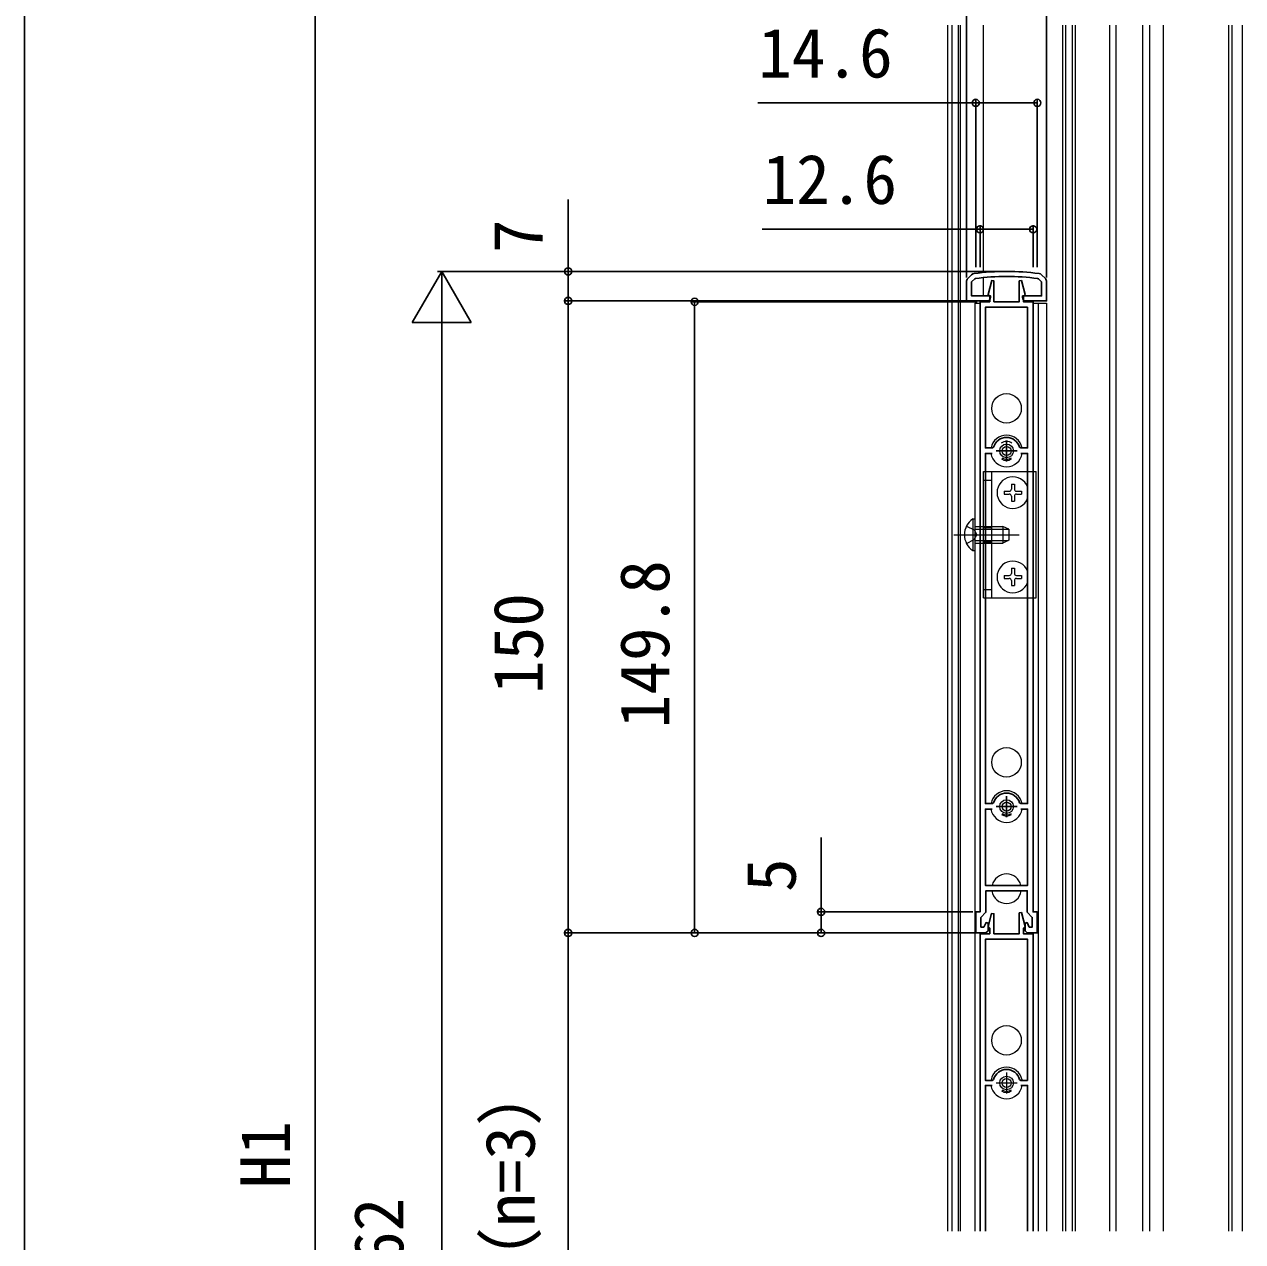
# Model space of a CAD drawing. Units: millimetres, scale not verified. Extents: x -700 to 700, y -1044 to 1037.
# Drawn here: x -700 to -411, y 378.5 to 667.4 of the extents above; entities that cross this region are included whole.
import ezdxf
from ezdxf.enums import TextEntityAlignment as Align

# ---------------------------------------------------------------- set-up
doc = ezdxf.new("R2010")
doc.units = ezdxf.units.MM
doc.header["$LTSCALE"] = 6
for name, color, linetype in [('0-2_YKK_11', 7, 'Continuous'), ('0-7_YKK_D', 6, 'Continuous'), ('0-8_YKK_ZWAK', 7, 'Continuous')]:
    doc.layers.add(name, color=color, linetype=linetype)
doc.layers.add('0-4_YKK_12', color=2, linetype='Continuous', lineweight=18)
doc.layers.add('0-5_YKK_13', color=4, linetype='Continuous', lineweight=18)
doc.styles.add('ＭＳ ゴシック', font='')
doc.styles.get('ＭＳ ゴシック').set_extended_font_data('MS Gothic')

msp = doc.modelspace()

# ---------------------------------------------------------------- linework, layer by layer
at = {"layer": '0-2_YKK_11'}
for p, q in [((-475.281, 607.942), (-476.207, 607.016)), ((-457.792, 607.016), (-458.718, 607.942)), ((-476.5, 606.309), (-476.5, 601.723)), ((-476.5, 601.723), (-471.6, 601.723)), ((-471, 601.523), (-473.3, 601.523)), ((-467, 568.623), (-467, 563.623)), ((-469.5, 566.123), (-464.5, 566.123)), ((-467, 484.223), (-467, 479.223)), ((-469.5, 481.723), (-464.5, 481.723))]:
    msp.add_line(p, q, dxfattribs=at)
for points in [[(-470.8, 602.523), (-470.8, 602.923), (-475.3, 602.923), (-475.3, 606.226), (-474.553, 606.973), (-474.378, 607.059)], [(-459.621, 607.059), (-459.446, 606.973), (-458.7, 606.226), (-458.7, 602.923), (-463.2, 602.923), (-463.2, 602.523)], [(-473.3, 601.523), (-473.3, 456.723), (-474.3, 456.723), (-474.3, 451.723), (-471.9, 451.723), (-471.4, 452.223), (-471.4, 454.059), (-471.858, 454.171), (-472.4, 453.123), (-473.1, 453.123), (-473.1, 455.423), (-471.9, 456.623), (-471.9, 461.723), (-462.1, 461.723), (-462.1, 456.623), (-460.9, 455.423), (-460.9, 453.123), (-461.6, 453.123), (-462.141, 454.171), (-462.6, 454.059), (-462.6, 452.223), (-462.1, 451.723), (-459.7, 451.723), (-459.7, 456.723), (-460.7, 456.723), (-460.7, 601.523), (-463, 601.523), (-463, 602.823), (-462.8, 603.023), (-462.606, 603.275), (-463.477, 606.555), (-464, 606.487), (-464, 601.523), (-470, 601.523), (-470, 606.487), (-470.522, 606.555), (-471.393, 603.275), (-471.2, 603.023), (-471, 602.823), (-471, 601.523)], [(-462.4, 601.723), (-457.5, 601.723), (-457.5, 606.309)], [(-470.066, 567.038), (-470.354, 566.823), (-472, 566.823), (-472, 600.223), (-462, 600.223)], [(-462, 600.223), (-462, 566.823), (-463.645, 566.823), (-463.933, 567.038)], [(-470.066, 482.638), (-470.354, 482.423), (-472, 482.423), (-472, 565.523), (-470.382, 565.523)], [(-463.617, 565.523), (-462, 565.523), (-462, 482.423), (-463.645, 482.423), (-463.933, 482.638)], [(-463.617, 481.123), (-462, 481.123), (-462, 463.023), (-472, 463.023), (-472, 481.123), (-470.382, 481.123)], [(-460.7, 380.958), (-460.7, 451.523), (-463, 451.523), (-463, 452.823), (-462.8, 453.023), (-462.606, 453.275), (-463.477, 456.555), (-464, 456.487), (-464, 451.523), (-470, 451.523), (-470, 456.262), (-470.58, 456.338), (-471.393, 453.275), (-471.2, 453.023), (-471, 452.823), (-471, 451.523), (-473.3, 451.523), (-473.3, 380.958)], [(-462, 416.723), (-462, 450.223), (-472, 450.223), (-472, 416.723), (-470.382, 416.723), (-470.092, 416.946)], [(-463.907, 416.946), (-463.617, 416.723), (-462, 416.723)], [(-472, 380.958), (-472, 415.524), (-470.382, 415.524)], [(-463.617, 415.524), (-462, 415.524), (-462, 380.958)]]:
    msp.add_lwpolyline(points, dxfattribs=at)
for centre, radius, start, end in [((-475.5, 606.309), 1, 135.00003, 180.00002), ((-474.573, 607.235), 1, 97.37549, 134.99997), ((-467, 548.723), 60, 82.62449, 97.37551), ((-467, 548.723), 58.8, 82.79099, 97.20901), ((-459.426, 607.235), 1, 45.00003, 82.62451), ((-458.5, 606.309), 1, 359.99998, 44.99997), ((-471.6, 602.523), 0.8, 270.00001, 359.99999), ((-462.4, 602.523), 0.8, 180.00001, 269.99999), ((-467, 566.123), 3.2, 16.60156, 163.39844), ((-467, 481.723), 3.2, 16.60156, 163.39844), ((-467, 416.123), 3.2, 14.9005, 165.0995)]:
    msp.add_arc(centre, radius, start, end, dxfattribs=at)
at = {"layer": '0-4_YKK_12'}
for p, q in [((-480.996, 667.154), (-480.994, 380.958)), ((-479.999, 667.154), (-479.997, 380.958)), ((-478.499, 667.154), (-478.497, 380.958)), ((-477.999, 667.154), (-477.997, 380.958)), ((-472.499, 608.471), (-472.499, 667.154)), ((-453.647, 380.958), (-453.65, 667.154)), ((-452.947, 380.958), (-452.95, 667.154)), ((-451.347, 380.958), (-451.35, 667.154)), ((-450.647, 380.958), (-450.65, 667.154)), ((-442.493, 380.958), (-442.491, 667.154)), ((-440.993, 380.958), (-440.991, 667.154)), ((-434.707, 380.958), (-434.704, 667.154)), ((-432.997, 380.958), (-432.998, 667.154)), ((-429.797, 380.958), (-429.8, 667.154)), ((-414.297, 380.958), (-414.3, 667.154)), ((-413.494, 380.958), (-413.497, 667.154)), ((-410.997, 380.958), (-410.999, 667.154)), ((-472.499, 602.923), (-472.499, 607.266)), ((-474.499, 601.223), (-474.499, 380.958)), ((-474.499, 601.223), (-473.3, 601.223)), ((-472.499, 601.523), (-472.499, 601.723)), ((-460.7, 601.223), (-459.499, 601.223)), ((-459.499, 601.223), (-459.499, 380.958)), ((-459.499, 601.223), (-457.499, 601.223)), ((-457.499, 601.223), (-457.499, 380.958)), ((-467, 418.623), (-467, 413.623)), ((-469.5, 416.123), (-464.5, 416.123))]:
    msp.add_line(p, q, dxfattribs=at)
for centre in [(-466.999, 576.223), (-466.999, 492.223), (-466.999, 426.223)]:
    msp.add_circle(centre, 3.5, dxfattribs=at)
for centre, radius, start, end in [((-467, 566.123), 2.25, 55, 125), ((-467, 566.123), 2.25, 237.64791, 302.35209), ((-467, 481.723), 2.25, 237.64791, 302.35209), ((-466.999, 462.223), 3.5, 13.21298, 166.78702), ((-466.999, 462.223), 3.5, 188.21321, 351.78679), ((-467, 416.123), 2.25, 237.64791, 302.35209)]:
    msp.add_arc(centre, radius, start, end, dxfattribs=at)
at = {"layer": '0-5_YKK_13'}
for p, q in [((-472.499, 531.223), (-472.499, 561.223)), ((-472.499, 561.223), (-459.999, 561.223)), ((-470.499, 531.223), (-470.499, 561.223)), ((-459.999, 531.223), (-459.999, 561.223)), ((-472.499, 559.223), (-470.499, 559.223)), ((-465.849, 558.273), (-465.149, 558.273)), ((-465.849, 558.273), (-465.849, 557.073)), ((-465.149, 558.273), (-465.149, 557.073)), ((-467.549, 556.573), (-467.549, 555.873)), ((-467.549, 556.573), (-466.349, 556.573)), ((-467.549, 555.873), (-466.349, 555.873)), ((-465.849, 555.373), (-465.849, 554.173)), ((-465.149, 555.373), (-465.149, 554.173)), ((-464.649, 556.573), (-463.449, 556.573)), ((-464.649, 555.873), (-463.449, 555.873)), ((-463.449, 556.573), (-463.449, 555.873)), ((-465.849, 554.173), (-465.149, 554.173)), ((-475.008, 549.973), (-474.499, 549.973)), ((-474.499, 549.973), (-474.499, 542.473)), ((-479.499, 546.223), (-463.999, 546.223)), ((-474.499, 547.569), (-466.591, 547.569)), ((-472.499, 548.223), (-470.499, 548.223)), ((-472.499, 547.923), (-470.499, 547.923)), ((-466.499, 547.523), (-467.899, 548.223)), ((-466.499, 547.523), (-466.499, 544.923)), ((-474.499, 544.878), (-466.591, 544.878)), ((-474.499, 544.223), (-467.899, 544.223)), ((-472.499, 544.523), (-470.499, 544.523)), ((-472.499, 544.223), (-470.499, 544.223)), ((-466.499, 544.923), (-467.899, 544.223)), ((-465.849, 538.273), (-465.149, 538.273)), ((-465.849, 538.273), (-465.849, 537.073)), ((-465.149, 538.273), (-465.149, 537.073)), ((-467.549, 536.573), (-467.549, 535.873)), ((-467.549, 536.573), (-466.349, 536.573)), ((-467.549, 535.873), (-466.349, 535.873)), ((-465.849, 535.373), (-465.849, 534.173)), ((-465.149, 535.373), (-465.149, 534.173)), ((-464.649, 536.573), (-463.449, 536.573)), ((-464.649, 535.873), (-463.449, 535.873)), ((-463.449, 536.573), (-463.449, 535.873)), ((-472.499, 533.223), (-470.499, 533.223)), ((-465.849, 534.173), (-465.149, 534.173)), ((-472.499, 531.223), (-459.999, 531.223))]:
    msp.add_line(p, q, dxfattribs=at)
for points in [[(-475.008, 549.973), (-475.008, 542.473), (-474.499, 542.473)], [(-476.508, 548.273), (-474.653, 547.368), (-474.044, 546.223)], [(-476.508, 544.173), (-474.653, 545.078), (-474.044, 546.223)], [(-474.499, 548.223), (-467.899, 548.223), (-467.899, 544.223)]]:
    msp.add_lwpolyline(points, dxfattribs=at)
for centre, radius in [((-467, 566.123), 1.616), ((-467, 566.123), 1.07), ((-467, 481.723), 1.616), ((-467, 481.723), 1.07), ((-467, 416.123), 1.616), ((-467, 416.123), 1.07)]:
    msp.add_circle(centre, radius, dxfattribs=at)
for centre, radius, start, end in [((-467, 566.123), 3.75, 10.75832, 169.24168), ((-467, 566.123), 3.75, 189.2069, 350.7931), ((-467, 566.123), 2, 234.90037, 305.09963), ((-465.499, 556.223), 3.75, 21.05023, 338.94977), ((-466.349, 557.073), 0.5, 270, 0), ((-466.349, 555.373), 0.5, 0, 90), ((-464.649, 557.073), 0.5, 180, 270), ((-464.649, 555.373), 0.5, 90, 180), ((-472.472, 546.223), 4.527, 124.06665, 235.93323), ((-465.499, 536.223), 3.75, 21.05023, 338.94977), ((-466.349, 537.073), 0.5, 270, 0), ((-466.349, 535.373), 0.5, 0, 90), ((-464.649, 537.073), 0.5, 180, 270), ((-464.649, 535.373), 0.5, 90, 180), ((-467, 481.723), 3.75, 10.75832, 169.24168), ((-467, 481.723), 3.75, 189.2069, 350.7931), ((-467, 481.723), 2, 234.90037, 305.09963), ((-467, 416.123), 3.75, 10.75832, 169.24168), ((-467, 416.123), 3.75, 189.2069, 350.7931), ((-467, 416.123), 2, 234.90037, 305.09963)]:
    msp.add_arc(centre, radius, start, end, dxfattribs=at)
at = {"layer": '0-7_YKK_D'}
for p, q in [((-630.995, 808.3), (-630.995, -2.277)), ((-476.5, 607.309), (-476.5, 679.723)), ((-457.5, 607.309), (-457.5, 679.723)), ((-474.3, 609.723), (-474.3, 649.723)), ((-459.7, 609.708), (-459.7, 649.723)), ((-473.3, 609.723), (-473.3, 619.723)), ((-460.7, 609.752), (-460.7, 619.723)), ((-600.995, 608.723), (-607.995, 596.599)), ((-468, 608.723), (-601.995, 608.723)), ((-600.995, 608.723), (-593.995, 596.599)), ((-600.995, 608.723), (-600.995, 584.475)), ((-467, 608.723), (-571.995, 608.723)), ((-475.5, 601.723), (-571.995, 601.723)), ((-475.5, 601.723), (-571.995, 601.723)), ((-570.995, 451.723), (-570.995, 601.723)), ((-474, 601.523), (-541.995, 601.523)), ((-540.995, 601.523), (-540.995, 451.723)), ((-607.995, 596.599), (-593.995, 596.599)), ((-600.995, 594.723), (-600.995, 160.722)), ((-475, 456.723), (-511.995, 456.723)), ((-472.7, 451.723), (-571.995, 451.723)), ((-472.7, 451.723), (-571.995, 451.723)), ((-570.995, 301.723), (-570.995, 451.723)), ((-475, 451.723), (-541.995, 451.723)), ((-475, 451.723), (-511.995, 451.723))]:
    msp.add_line(p, q, dxfattribs=at)
for points in [[(-459.7, 648.723), (-474.3, 648.723), (-525.978, 648.723)], [(-570.995, 601.723), (-570.995, 608.723), (-570.995, 625.76)], [(-460.7, 618.723), (-473.3, 618.723), (-524.942, 618.723)], [(-510.995, 451.723), (-510.995, 456.723), (-510.995, 474.396)]]:
    msp.add_lwpolyline(points, dxfattribs=at)
for centre in [(-474.3, 648.723), (-459.7, 648.723), (-473.3, 618.723), (-460.7, 618.723), (-570.995, 608.723), (-570.995, 601.723), (-570.995, 601.723), (-540.995, 601.523), (-510.995, 456.723), (-570.995, 451.723), (-570.995, 451.723), (-540.995, 451.723), (-510.995, 451.723)]:
    msp.add_circle(centre, 0.85, dxfattribs=at)
at = {"layer": '0-8_YKK_ZWAK'}
msp.add_line((-700, 996.3), (-700, -1043.7), dxfattribs=at)

# ---------------------------------------------------------------- texts
at = {"layer": '0-7_YKK_D', "style": 'ＭＳ ゴシック'}
for s, p in [('14.6', (-525.932, 651.223)), ('12.6', (-524.896, 621.223))]:
    msp.add_text(s, height=11.73, dxfattribs=at).set_placement(p, align=Align.BOTTOM_LEFT)
for s, p in [('7', (-573.495, 613.078)), ('149.8', (-543.495, 500.305)), ('150', (-573.495, 508.451)), ('5', (-513.495, 461.442)), ('150×n （n=3）', (-575.404, 310.087)), ('H1', (-633.495, 391.103)), ('Hp=762', (-606.586, 340.996))]:
    msp.add_text(s, height=11.73, rotation=90, dxfattribs=at).set_placement(p, align=Align.BOTTOM_LEFT)

doc.saveas('drawing.dxf')
